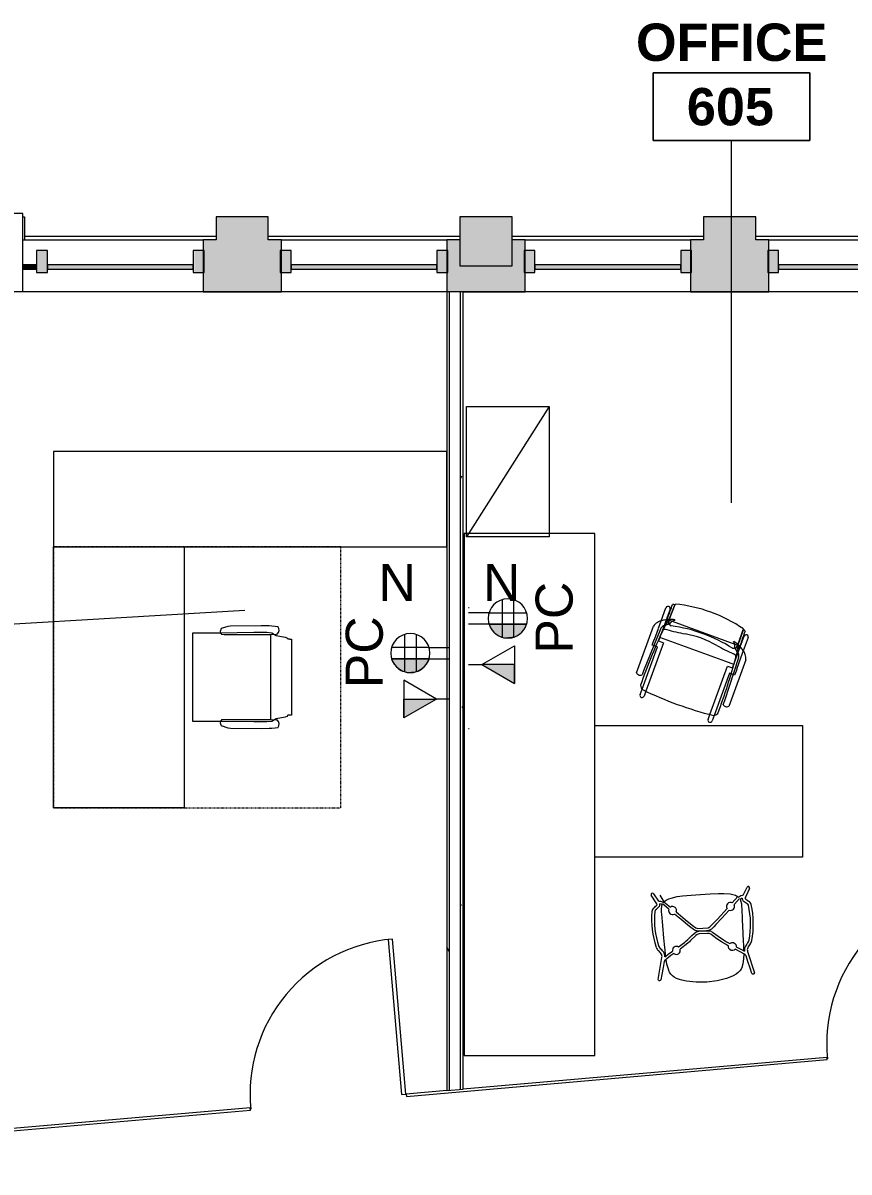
# Model space of a CAD drawing. Header units: inches. Extents: x -1880 to 225, y -1065 to 162.
# Drawn here: x -1641.8 to -1452, y -102.3 to 161.8 of the extents above; entities that cross this region are included whole.
import ezdxf

# ---------------------------------------------------------------- set-up
doc = ezdxf.new("R2010")
doc.units = ezdxf.units.IN
doc.header["$MEASUREMENT"] = 0
doc.linetypes.add('Dash 1_8_', pattern=[0.25, 0.125, -0.125])
for name, color, linetype, lineweight in [('06_555 11th St - background_dwg', 8, 'Continuous', 9), ('A-ANNO-NOTE', 131, 'Continuous', 30), ('A-AREA-IDEN', 2, 'Continuous', 9), ('A-DETL', 90, 'Continuous', 9), ('A-DOOR', 31, 'Continuous', 13), ('A-GLAZ-CURT', 52, 'Continuous', 13), ('A-GLAZ-CWMG', 51, 'Continuous', 13), ('A-WALL', 113, 'Continuous', 13), ('A-WALL-PATT', 111, 'Continuous', 13), ('E-ELEC-FIXT', 91, 'Continuous', 9), ('G-ANNO-TEXT', 231, 'Continuous', 9), ('I-FURN', 30, 'Continuous', 9), ('I-FURN-PNLS', 30, 'Continuous', 9), ('I-WALL', 2, 'Continuous', 13), ('P-SILL', 7, 'Continuous', 9), ('W', 7, 'Continuous', 9)]:
    doc.layers.add(name, color=color, linetype=linetype, lineweight=lineweight)
doc.styles.add('Swis721 Lt BT', font='swissl.ttf', dxfattribs={"height": 8.514638})
doc.styles.add('Swis721 Lt BT_B', font='', dxfattribs={"height": 8.583975})
doc.styles.get('Swis721 Lt BT_B').set_extended_font_data('Swis721 Lt BT', bold=True)
pattern_1 = [(0, (0, 0), (30.72, 7.68), [1.267, -21.773, 1.267, -21.773, -122.88]), (0, (0, 0), (30.72, 7.68), [-46.08, 1.267, -44.813, 1.267, -21.773, -53.76]), (0, (0, 0), (30.72, 7.68), [-115.2, 1.267, -14.093, 1.267, -37.133]), (120, (11.52, 3.84), (-22.011075, 22.7643), [1.267, -21.773, 1.267, -21.773, -122.88]), (120, (11.52, 3.84), (-22.011075, 22.7643), [-46.08, 1.267, -44.813, 1.267, -21.773, -53.76]), (120, (11.52, 3.84), (-22.011075, 22.7643), [-115.2, 1.267, -14.093, 1.267, -37.133]), (240, (15.36, 19.2), (-8.708925, -30.4443), [1.267, -21.773, 1.267, -21.773, -122.88]), (240, (15.36, 19.2), (-8.708925, -30.4443), [-46.08, 1.267, -44.813, 1.267, -21.773, -53.76]), (240, (15.36, 19.2), (-8.708925, -30.4443), [-115.2, 1.267, -14.093, 1.267, -37.133])]

# ---------------------------------------------------------------- blocks, each defined once
blk = doc.blocks.new('System Panel - Glazed-4917522-FIRST FLOOR POWER _ SIGNAL')
at = {"layer": 'A-GLAZ-CURT', "lineweight": 9}
blk.add_hatch(color=7, dxfattribs=at).paths.add_polyline_path([(-1.56, 1.75), (-1.56, 0.75), (1.56, 0.75), (1.56, 1.75)], flags=0)
at = {"layer": 'A-GLAZ-CURT', "color": 8, "lineweight": 20}
for p, q in [((1.56, 1.75), (-1.56, 1.75)), ((-1.56, 1.75), (-1.56, 0.75)), ((-1.56, 0.75), (1.56, 0.75)), ((1.56, 0.75), (1.56, 1.75))]:
    blk.add_line(p, q, dxfattribs=at)
blk = doc.blocks.new('System Panel - Glazed-4907044-FIRST FLOOR POWER _ SIGNAL')
at = {"layer": 'A-GLAZ-CURT', "lineweight": 9}
blk.add_hatch(color=7, dxfattribs=at).paths.add_polyline_path([(-14.66, 1.75), (-16.75, 1.75), (-16.75, 0.75), (16.75, 0.75), (16.75, 1.75), (15.34, 1.75)], flags=0)
at = {"layer": 'A-GLAZ-CURT', "color": 8, "lineweight": 20}
for p, q in [((16.75, 1.75), (-16.75, 1.75)), ((-16.75, 1.75), (-16.75, 0.75)), ((-16.75, 0.75), (16.75, 0.75)), ((16.75, 0.75), (16.75, 1.75))]:
    blk.add_line(p, q, dxfattribs=at)
blk = doc.blocks.new('System Panel - Glazed-4907048-FIRST FLOOR POWER _ SIGNAL')
at = {"layer": 'A-GLAZ-CURT', "lineweight": 9}
blk.add_hatch(color=7, dxfattribs=at).paths.add_polyline_path([(16.75, -1.75), (16.75, -0.75), (-16.75, -0.75), (-16.75, -1.75)], flags=0)
at = {"layer": 'A-GLAZ-CURT', "color": 8, "lineweight": 20}
for p, q in [((16.75, -0.75), (-16.75, -0.75)), ((-16.75, -0.75), (-16.75, -1.75)), ((-16.75, -1.75), (16.75, -1.75)), ((16.75, -1.75), (16.75, -0.75))]:
    blk.add_line(p, q, dxfattribs=at)
blk = doc.blocks.new('System Panel - Glazed-4907055-FIRST FLOOR POWER _ SIGNAL')
at = {"layer": 'A-GLAZ-CURT', "lineweight": 9}
blk.add_hatch(color=7, dxfattribs=at).paths.add_polyline_path([(-16.75, -1.75), (16.75, -1.75), (16.75, -0.75), (-16.75, -0.75)], flags=0)
at = {"layer": 'A-GLAZ-CURT', "color": 8, "lineweight": 20}
for p, q in [((16.75, -0.75), (-16.75, -0.75)), ((-16.75, -0.75), (-16.75, -1.75)), ((-16.75, -1.75), (16.75, -1.75)), ((16.75, -1.75), (16.75, -0.75))]:
    blk.add_line(p, q, dxfattribs=at)
blk = doc.blocks.new('Rectangular Mullion - 2_5_ x 5_ rectangular-4904358-FIRST FLOOR POWER _ SIGNAL')
at = {"layer": 'A-GLAZ-CWMG', "lineweight": 9}
blk.add_hatch(color=7, dxfattribs=at).paths.add_polyline_path([(-1.25, -2.5), (-1.25, 2.5), (1, 2.5), (1, -2.5)], flags=0)
at = {"layer": 'A-GLAZ-CWMG', "color": 8, "lineweight": 20}
for p, q in [((-1.25, 2.5), (1.25, 2.5)), ((-1.25, -2.5), (-1.25, 2.5)), ((1.25, 2.5), (1.25, -2.5)), ((1.25, -2.5), (-1.25, -2.5))]:
    blk.add_line(p, q, dxfattribs=at)
blk = doc.blocks.new('Rectangular Mullion - 2_5_ x 5_ rectangular-4903428-FIRST FLOOR POWER _ SIGNAL')
at = {"layer": 'A-GLAZ-CWMG', "lineweight": 9}
blk.add_hatch(color=7, dxfattribs=at).paths.add_polyline_path([(-1.25, -2.5), (-1.25, 2.5), (1.25, 2.5), (1.25, -2.5)], flags=0)
at = {"layer": 'A-GLAZ-CWMG', "color": 8, "lineweight": 20}
for p, q in [((-1.25, 2.5), (1.25, 2.5)), ((-1.25, -2.5), (-1.25, 2.5)), ((1.25, 2.5), (1.25, -2.5)), ((1.25, -2.5), (-1.25, -2.5))]:
    blk.add_line(p, q, dxfattribs=at)
blk = doc.blocks.new('F-Haworth_Chair_X99-Seminar - X99 Seminar Chair with Glides-5842262-FIRST FLOOR POWER _ SIGNAL')
at = {"layer": 'I-FURN'}
for p, q in [((-8.82, 9.44), (-8.82, 10.78)), ((-7.83, 10.78), (-7.83, 9.57)), ((7.83, 9.57), (7.83, 10.78)), ((8.82, 10.78), (8.82, 9.44)), ((-8.82, -0.89), (-8.82, 9.44)), ((-7.83, 9.57), (-7.83, -2.27)), ((7.83, -2.27), (7.83, 9.57)), ((8.82, 9.44), (8.82, -0.89)), ((-11.32, 5.48), (-11.3, 6.32)), ((-11.32, -5.06), (-11.32, 5.48)), ((-9.92, 6.36), (-9.92, 5.36)), ((-9.92, 5.36), (-9.57, -4.97)), ((9.57, -4.97), (9.92, 5.36)), ((9.92, 5.36), (9.92, 6.36)), ((11.3, 6.32), (11.32, 5.48)), ((11.32, 5.48), (11.32, -5.06)), ((-10.07, -0.89), (-9.71, -0.89)), ((-10.07, -2.27), (-10.07, -0.89)), ((-10.04, -2.27), (-10.07, -2.27)), ((-10.04, -4.99), (-10.04, -2.27)), ((-9.71, -0.89), (-9.2, -0.89)), ((-9.2, -0.89), (-8.82, -0.89)), ((-9.04, -2.27), (-9.04, -3.12)), ((-7.83, -2.27), (-9.04, -2.27)), ((9.04, -2.27), (7.83, -2.27)), ((8.82, -0.89), (9.2, -0.89)), ((9.04, -3.12), (9.04, -2.27)), ((9.2, -0.89), (9.71, -0.89)), ((9.74, -0.89), (10.07, -0.89)), ((10.04, -2.27), (10.04, -4.99)), ((10.07, -2.27), (10.04, -2.27)), ((10.07, -0.89), (10.07, -2.27)), ((-10.04, -6.81), (-10.04, -5)), ((-9.07, -3.12), (-7.13, -3.12)), ((-9.07, -3.2), (-9.07, -3.12)), ((-8.9, -4.8), (-9.07, -3.2)), ((-9.04, -3.12), (-9.04, -3.43)), ((-9.04, -3.43), (-9.04, -3.62)), ((-9.04, -3.62), (-9.04, -5.99)), ((-8.88, -4.99), (-8.89, -4.91)), ((-8.75, -6.22), (-8.88, -4.99)), ((-7.09, -3.12), (9.07, -3.12)), ((8.88, -4.99), (8.75, -6.22)), ((8.89, -4.91), (8.88, -4.99)), ((9.07, -3.2), (8.9, -4.8)), ((9.04, -3.43), (9.04, -3.12)), ((9.04, -3.62), (9.04, -3.43)), ((9.04, -5.99), (9.04, -3.62)), ((9.07, -3.12), (9.07, -3.2)), ((10.04, -5), (10.04, -6.81)), ((-10.04, -10.02), (-10.04, -6.81)), ((-9.13, -5.92), (-8.07, -6.77)), ((-9.04, -5.99), (-9.04, -7.4)), ((-9.04, -7.4), (-9.04, -10.02)), ((-8.68, -6.87), (-8.75, -6.22)), ((-8.62, -7.42), (-8.68, -6.87)), ((-8.6, -7.6), (-8.62, -7.43)), ((-8.61, -6.81), (-8.23, -6.95)), ((-8.49, -7.6), (-8.56, -7.6)), ((-8.42, -7.57), (-8.34, -11.37)), ((-8.34, -11.52), (-8.42, -7.57)), ((-7.65, -7.6), (-8.4, -7.6)), ((-8.07, -6.77), (-7.95, -6.87)), ((7.65, -7.6), (-7.65, -7.6)), ((8.4, -7.6), (7.65, -7.6)), ((7.95, -6.87), (8.07, -6.77)), ((8.07, -6.77), (9.13, -5.92)), ((8.23, -6.95), (8.61, -6.81)), ((8.34, -11.37), (8.42, -7.57)), ((8.42, -7.57), (8.34, -11.52)), ((8.56, -7.6), (8.49, -7.6)), ((8.62, -7.43), (8.6, -7.6)), ((8.64, -7.29), (8.62, -7.42)), ((8.68, -6.91), (8.64, -7.21)), ((8.75, -6.22), (8.68, -6.87)), ((9.04, -7.4), (9.04, -5.99)), ((9.04, -10.02), (9.04, -7.4)), ((10.04, -6.81), (10.04, -10.02)), ((-7.18, -7.99), (-7.21, -8.13)), ((7.21, -8.13), (7.18, -7.99))]:
    blk.add_line(p, q, dxfattribs=at)
for centre, radius, start, end in [((-8.32, 10.78), 0.495, 0, 180), ((8.32, 10.78), 0.495, 0, 180), ((-8.21, 8.28), 1.31, 110.0433, 159.9567), ((144.06, 7.32), 153.52, 179.4749, 184.5213), ((0, -75.01), 84.96, 84.1475, 95.8525), ((8.21, 8.28), 1.31, 20.0433, 69.9567), ((-144.06, 7.32), 153.52, 355.4787, 0.5251), ((-10.58, 5.68), 0.956, 45.8901, 138.1099), ((10.58, 5.68), 0.956, 41.8901, 134.1099), ((-7.87, -3.92), 3.63, 198.1789, 238.0478), ((-8.18, -4.9), 1.39, 182.8013, 227.1078), ((-8.24, -4.59), 0.763, 194.2338, 275.7662), ((8.24, -4.59), 0.763, 264.2338, 345.7662), ((8.18, -4.9), 1.39, 312.8922, 357.1987), ((7.87, -3.92), 3.63, 301.9522, 341.8211), ((-4.71, 1.15), 9.61, 238.0478, 243.9964), ((-5.2, -7.86), 3.74, 170.0936, 184.0143), ((-4.71, 1.15), 9.61, 243.9964, 245.5744), ((-8.28, -7.33), 0.613, 122.5427, 170.0936), ((-4.71, 1.15), 9.61, 245.8154, 246.4906), ((-4.71, 1.15), 9.61, 246.6393, 247.073), ((-7.37, -7.55), 1.05, 95.9554, 181.1786), ((-7.37, -7.55), 1.05, 145.2002, 181.1786), ((-4.71, 1.15), 9.61, 247.2631, 254.9334), ((-11.32, -48.08), 42.84, 79.9767, 85.7699), ((-6.55, -6.76), 1.38, 185.0878, 212.4248), ((-6.55, -6.76), 1.38, 214.0187, 242.9497), ((0, 26.49), 33.83, 257.2285, 282.7715), ((0, 15.97), 22.19, 259.9767, 280.0233), ((11.32, -48.08), 42.84, 94.2301, 100.0233), ((6.55, -6.76), 1.38, 297.0503, 325.9813), ((4.71, 1.15), 9.61, 285.0666, 292.7369), ((7.37, -7.55), 1.05, 358.8214, 84.0446), ((6.55, -6.76), 1.38, 327.5752, 354.9122), ((7.37, -7.55), 1.05, 358.8214, 34.7998), ((4.71, 1.15), 9.61, 292.927, 293.3607), ((4.71, 1.15), 9.61, 293.5094, 296.0036), ((8.28, -7.33), 0.613, 9.9064, 57.4573), ((5.2, -7.86), 3.74, 355.9857, 9.9064), ((4.71, 1.15), 9.61, 296.0036, 301.9522), ((-9.54, -10.02), 0.498, 180, 0), ((-36.06, -10.03), 27.2, 357.4882, 4.0143), ((36.06, -10.03), 27.2, 175.9857, 182.5118), ((9.54, -10.02), 0.498, 180, 0), ((0, 20.73), 33.17, 254.4478, 255.4234), ((0, 20.29), 32.89, 255.304, 284.6925), ((0, 20.73), 33.17, 284.5766, 285.5522)]:
    blk.add_arc(centre, radius, start, end, dxfattribs=at)
blk = doc.blocks.new('HermanMiller_Collection_TroyPlasticChair - No Arms-5842263-FIRST FLOOR POWER _ SIGNAL')
at = {"layer": 'I-FURN'}
for p, q in [((-9.06, 10.76), (-9.04, 10.88)), ((-9.04, 10.64), (-9.06, 10.76)), ((-9.04, 10.88), (-8.97, 10.98)), ((-8.97, 10.53), (-9.04, 10.64)), ((-8.97, 10.98), (-8.87, 11.05)), ((-8.87, 11.05), (-8.75, 11.07)), ((-8.75, 11.07), (-3.73, 9.85)), ((8.86, 10.31), (10.68, 11.32)), ((10.99, 10.77), (9.19, 9.77)), ((-8.88, 10.47), (-8.97, 10.53)), ((-7.64, 10.16), (-8.88, 10.47)), ((-8.1, 7.77), (-7.72, 8.07)), ((-7.72, 8.07), (-7.22, 8.34)), ((-6.06, 9.78), (-7.64, 10.16)), ((-7.22, 8.34), (-7.06, 8.42)), ((-7.06, 8.42), (-6.53, 8.56)), ((-6.53, 8.56), (-5.4, 8.84)), ((-4.73, 9.45), (-6.06, 9.78)), ((-5.4, 8.84), (-4.26, 8.94)), ((-4.5, 9.25), (-4.73, 9.45)), ((-4.26, 8.94), (-4.5, 9.25)), ((-4.11, 8.78), (-4.24, 8.94)), ((-3.46, 7.76), (-4.11, 8.78)), ((-3.65, 9.18), (-3.5, 8.97)), ((-3.5, 8.97), (-2.37, 9)), ((-3.49, 8.97), (-3.11, 8.41)), ((-3.11, 8.41), (-2.49, 7.33)), ((-2.37, 9), (-2.09, 9.01)), ((-2.09, 9.01), (-1.51, 9.02)), ((-1.51, 9.02), (0.61, 9.09)), ((0.61, 9.09), (3.59, 9.16)), ((3.59, 9.16), (6.2, 9.22)), ((6.2, 9.22), (6.64, 9.22)), ((6.64, 9.22), (7.26, 9.2)), ((7.19, 7.54), (8.08, 8.46)), ((7.26, 9.2), (8.05, 9.08)), ((8.99, 8.51), (7.65, 7.13)), ((8.05, 9.08), (8.31, 8.97)), ((8.08, 8.46), (8.5, 8.89)), ((8.85, 8.71), (9.2, 8.2)), ((10.54, 9.36), (8.99, 8.51)), ((9.2, 8.2), (9.33, 8)), ((9.33, 8), (9.57, 7.37)), ((-9.61, 4.58), (-9.3, 5.64)), ((-9.3, 5.64), (-9.11, 6.18)), ((-9.11, 6.18), (-8.79, 6.86)), ((-8.79, 6.86), (-8.46, 7.36)), ((-8.46, 7.36), (-8.1, 7.77)), ((-3.04, 7.05), (-3.46, 7.76)), ((-0.86, 3.72), (-2.16, 5.59)), ((-1.62, 5.89), (-0.67, 4.48)), ((6.09, 5.47), (4.61, 3.91)), ((4.65, 4.86), (6, 6.32)), ((6.45, 5.85), (6.09, 5.47)), ((9.57, 7.37), (9.72, 6.82)), ((9.72, 6.82), (9.95, 5.38)), ((9.95, 5.38), (10.01, 4.14)), ((-9.98, 2.44), (-9.61, 4.58)), ((-0.59, 3.33), (-0.86, 3.72)), ((-0.67, 4.48), (-0.46, 4.17)), ((-0.33, 3.02), (-0.59, 3.33)), ((-0.46, 4.17), (-0.04, 3.66)), ((0.77, 1.74), (-0.33, 3.02)), ((-0.04, 3.66), (0.8, 2.64)), ((0.8, 2.64), (1.24, 2.11)), ((1.95, 1.97), (2.93, 3.06)), ((2.93, 3.06), (4.65, 4.86)), ((4.61, 3.91), (3.18, 2.4)), ((10.01, 4.14), (10.09, 2.14)), ((-10.11, 0), (-9.98, 2.44)), ((-9.98, -2.44), (-10.11, 0)), ((0.95, 1.39), (0.77, 1.74)), ((1.03, 0.99), (0.95, 1.39)), ((1.03, -0.99), (1.03, 0.99)), ((1.24, 2.11), (1.55, 1.61)), ((1.55, 1.61), (1.65, 1.02)), ((1.65, 0), (1.69, 1.28)), ((1.65, 1.02), (1.65, -1.02)), ((1.69, 1.28), (1.95, 1.97)), ((2.3, 1.17), (2.29, 0)), ((2.29, 0), (2.3, -1.17)), ((2.47, 1.62), (2.3, 1.17)), ((3.18, 2.4), (2.47, 1.62)), ((10.09, 2.14), (10.1, -1.09)), ((-9.61, -4.58), (-9.98, -2.44)), ((-0.33, -3.01), (0.45, -2.11)), ((1.26, -2.11), (0.21, -3.35)), ((0.45, -2.11), (0.77, -1.74)), ((0.77, -1.74), (0.95, -1.38)), ((0.95, -1.38), (1.03, -0.99)), ((1.54, -1.61), (1.26, -2.11)), ((1.65, -1.02), (1.54, -1.61)), ((1.67, -0.79), (1.65, 0)), ((1.68, -1.28), (1.67, -0.79)), ((1.95, -1.97), (1.68, -1.28)), ((2.41, -2.51), (1.95, -1.97)), ((2.3, -1.17), (2.47, -1.62)), ((2.9, -3.03), (2.41, -2.51)), ((2.47, -1.62), (4.17, -3.46)), ((10.09, -2.25), (10.01, -4.14)), ((10.1, -1.09), (10.09, -2.25)), ((-9.3, -5.64), (-9.61, -4.58)), ((-2.03, -5.35), (-1.89, -5.13)), ((-1.89, -5.13), (-1.76, -4.94)), ((-1.76, -4.94), (-1.29, -4.28)), ((-1.18, -5.22), (-1.64, -5.94)), ((-1.29, -4.28), (-1.09, -4.01)), ((-0.69, -4.54), (-1.18, -5.22)), ((-1.09, -4.01), (-0.33, -3.01)), ((0.21, -3.35), (-0.69, -4.54)), ((4.28, -4.48), (2.9, -3.03)), ((4.17, -3.46), (6.44, -5.86)), ((6, -6.32), (4.28, -4.48)), ((10.01, -4.14), (9.95, -5.38)), ((-9.11, -6.18), (-9.3, -5.64)), ((-8.79, -6.86), (-9.11, -6.18)), ((-8.46, -7.36), (-8.79, -6.86)), ((-8.1, -7.77), (-8.46, -7.36)), ((-7.72, -8.07), (-8.1, -7.77)), ((-3.79, -8.27), (-3.05, -7.03)), ((-3.3, -6.46), (-3.24, -6.12)), ((-3.22, -6.81), (-3.3, -6.46)), ((-3.24, -6.12), (-3.05, -5.82)), ((-3.05, -7.03), (-3.22, -6.81)), ((-2.51, -7.32), (-3.1, -8.35)), ((-3.05, -5.82), (-2.75, -5.62)), ((-2.75, -5.62), (-2.4, -5.55)), ((-2.35, -7.35), (-2.51, -7.32)), ((-2.4, -5.55), (-2.17, -5.59)), ((-2, -7.29), (-2.35, -7.35)), ((-2.17, -5.59), (-2.03, -5.35)), ((-1.69, -7.06), (-2, -7.29)), ((-1.5, -6.76), (-1.69, -7.06)), ((-1.64, -5.94), (-1.54, -6.07)), ((-1.54, -6.07), (-1.45, -6.41)), ((-1.45, -6.41), (-1.5, -6.76)), ((7.29, -7.66), (7.17, -7.54)), ((8.48, -8.89), (7.29, -7.66)), ((7.64, -7.14), (8.98, -8.53)), ((9.57, -7.37), (9.33, -8)), ((9.72, -6.82), (9.57, -7.37)), ((9.95, -5.38), (9.72, -6.82)), ((-9.04, -10.64), (-8.97, -10.53)), ((-8.97, -10.53), (-8.88, -10.47)), ((-8.88, -10.47), (-7.64, -10.16)), ((-3.73, -9.85), (-8.75, -11.07)), ((-7.22, -8.34), (-7.72, -8.07)), ((-7.64, -10.16), (-6.06, -9.78)), ((-7.06, -8.42), (-7.22, -8.34)), ((-6.53, -8.56), (-7.06, -8.42)), ((-5.4, -8.84), (-6.53, -8.56)), ((-6.06, -9.78), (-4.73, -9.45)), ((-4.26, -8.94), (-5.4, -8.84)), ((-4.73, -9.45), (-4.5, -9.25)), ((-4.5, -9.25), (-4.26, -8.94)), ((-4.26, -8.94), (-3.79, -8.27)), ((-3.5, -8.97), (-3.65, -9.18)), ((-3.32, -8.68), (-3.5, -8.97)), ((-2.37, -9), (-3.5, -8.97)), ((-3.1, -8.35), (-3.32, -8.68)), ((-2.09, -9.01), (-2.37, -9)), ((-1.51, -9.02), (-2.09, -9.01)), ((0.61, -9.09), (-1.51, -9.02)), ((3.59, -9.16), (0.61, -9.09)), ((6.2, -9.22), (3.59, -9.16)), ((6.64, -9.22), (6.2, -9.22)), ((7.26, -9.2), (6.64, -9.22)), ((8.05, -9.08), (7.26, -9.2)), ((8.31, -8.97), (8.05, -9.08)), ((9.2, -8.2), (8.85, -8.71)), ((10.68, -11.32), (8.86, -10.31)), ((9.19, -9.77), (10.99, -10.77)), ((9.33, -8), (9.2, -8.2)), ((-9.06, -10.76), (-9.04, -10.64)), ((-9.04, -10.88), (-9.06, -10.76)), ((-8.97, -10.98), (-9.04, -10.88)), ((-8.87, -11.05), (-8.97, -10.98)), ((-8.75, -11.07), (-8.87, -11.05))]:
    blk.add_line(p, q, dxfattribs=at)
for centre, radius, start, end in [((-4.63, 13.16), 3.63, 297.8999, 314.6405), ((-0.92, 9.4), 1.66, 104.8165, 134.6405), ((3.83, -8.55), 20.22, 81.1429, 104.8165), ((3.79, -7.92), 18.96, 80.6041, 105.2242), ((6.79, 10.23), 0.558, 34.0551, 80.6041), ((6.75, 10.18), 1.26, 34.6745, 81.1429), ((13.06, 14.55), 6.42, 214.6745, 223.6185), ((10.83, 11.04), 0.317, 299.1025, 118.9821), ((-3.46, 10.94), 1.12, 256.3431, 297.8999), ((-3.47, 10.95), 1.78, 264.1109, 302.6131), ((-6.24, 15.3), 6.94, 302.6131, 312.0729), ((-0.93, 9.41), 1, 105.2242, 132.0729), ((12.57, 14.13), 6.41, 214.0551, 223.77), ((8.53, 10.26), 0.815, 223.77, 245.3996), ((8.4, 9.98), 0.502, 245.3996, 285.9426), ((6.5, 10.04), 2.11, 329.3692, 344.9846), ((7.72, 12.36), 2.34, 287.1892, 298.9821), ((6.58, 10.02), 2.62, 330.0569, 354.4818), ((-2.42, 6.43), 0.877, 135.4734, 286.899), ((-2.33, 6.45), 0.896, 322.0206, 100.3287), ((6.85, 6.68), 0.922, 68.3374, 202.611), ((6.85, 6.68), 0.915, 244.2779, 29.2972), ((6.85, -6.68), 0.919, 157.2785, 290.8206), ((6.86, -6.66), 0.91, 328.5681, 117.6481), ((-3.46, -10.94), 1.12, 62.1001, 103.6569), ((-3.47, -10.95), 1.78, 57.3869, 95.8891), ((-4.63, -13.16), 3.63, 45.3595, 62.1001), ((-6.24, -15.3), 6.94, 47.9271, 57.3869), ((-0.93, -9.41), 1, 227.9271, 254.7758), ((3.79, 7.92), 18.96, 254.7758, 279.3959), ((6.79, -10.23), 0.558, 279.3959, 325.9449), ((12.57, -14.13), 6.41, 136.23, 145.9449), ((13.06, -14.55), 6.42, 136.3815, 145.3255), ((8.53, -10.26), 0.815, 114.6004, 136.23), ((8.4, -9.98), 0.502, 74.0574, 114.6004), ((6.5, -10.04), 2.11, 15.0154, 30.6308), ((7.72, -12.36), 2.34, 61.0179, 72.8108), ((6.58, -10.02), 2.62, 5.5182, 29.9431), ((-0.92, -9.4), 1.66, 225.3595, 255.1835), ((3.83, 8.55), 20.22, 255.1835, 278.8571), ((6.75, -10.18), 1.26, 278.8571, 325.3255), ((10.83, -11.04), 0.317, 241.0179, 60.8975)]:
    blk.add_arc(centre, radius, start, end, dxfattribs=at)
blk = doc.blocks.new('Single Glass Door - 36_ x 96_-5672664-FIRST FLOOR POWER _ SIGNAL')
at = {"layer": 'A-DOOR', "lineweight": 20}
for p, q in [((16.90625, 36.0625), (16.90625, 0.25)), ((17.90625, 36.0625), (16.90625, 36.0625)), ((17.90625, 0.25), (17.90625, 36.0625)), ((16.90625, 0.25), (17.90625, 0.25))]:
    blk.add_line(p, q, dxfattribs=at)
at = {"layer": 'A-DOOR', "lineweight": 9}
blk.add_arc((17.90625, 0.25), 35.8125, 90, 180.5, dxfattribs=at)
blk = doc.blocks.new('PS- Quad-Tele Data Combo - Tel-Data-6088233-FIRST FLOOR POWER _ SIGNAL')
at = {"layer": 'E-ELEC-FIXT'}
for p, q in [((-19.55, -0.13), (-19.55, 0)), ((8.38, 0), (8.38, -0.13))]:
    blk.add_line(p, q, dxfattribs=at)
blk = doc.blocks.new('F - BENCHING _RECTANGULAR-1 CHAIRS_ - F - BENCHING _RECTANGULAR-1 CHAIRS_ 48-5971161-FIRST FLOOR POWER _ SIGNAL')
at = {"layer": 'I-FURN', "linetype": 'Dash 1_8_'}
for p, q in [((30, 15), (-30, 15)), ((-30, 15), (-30, -15)), ((30, -15), (30, 15)), ((-30, -15), (-30, -51)), ((30, -51), (30, -15)), ((-30, -51), (30, -51))]:
    blk.add_line(p, q, dxfattribs=at)
at = {"layer": 'I-FURN'}
for p, q in [((-10.14, -17.03), (10.2, -17.03)), ((-11.69, -25.08), (-11.2, -23.58)), ((-10.28, -31.02), (-10.17, -23.35)), ((-9.74, -23.68), (-9.68, -24.18)), ((9.75, -24.18), (9.81, -23.68)), ((10.24, -23.35), (10.35, -31.02)), ((11.27, -23.58), (11.76, -25.08)), ((-11.85, -32.67), (-11.75, -25.67)), ((-11.75, -25.67), (-11.69, -25.08)), ((-9.68, -24.18), (-9.68, -32.27)), ((9.75, -32.27), (9.75, -24.18)), ((11.76, -25.08), (11.82, -25.67)), ((11.82, -25.67), (11.92, -32.67)), ((-10.28, -34.02), (-10.28, -31.02)), ((10.35, -31.02), (10.35, -34.02)), ((-11.8, -34.53), (-11.85, -32.67)), ((-10.18, -35.18), (-10.28, -34.02)), ((-9.68, -32.27), (-9.73, -34.95)), ((9.79, -34.95), (9.75, -32.27)), ((10.35, -34.02), (10.24, -35.18)), ((11.92, -32.67), (11.87, -34.53)), ((-11.77, -35.18), (-11.8, -34.53)), ((-11.7, -35.95), (-11.77, -35.18)), ((-11.59, -36.56), (-11.7, -35.95)), ((-9.77, -35.78), (-10.18, -35.18)), ((-9.79, -36.11), (-9.81, -36.34)), ((-9.73, -34.95), (-9.79, -36.11)), ((-9.54, -36.11), (-9.77, -35.78)), ((-9.73, -34.95), (9.79, -34.95)), ((-9.14, -38.18), (-9.54, -36.11)), ((9.61, -36.11), (9.21, -38.18)), ((9.84, -35.78), (9.61, -36.11)), ((9.86, -36.11), (9.79, -34.95)), ((10.24, -35.18), (9.84, -35.78)), ((9.88, -36.34), (9.86, -36.11)), ((11.77, -35.95), (11.66, -36.56)), ((11.84, -35.18), (11.77, -35.95)), ((11.87, -34.53), (11.84, -35.18)), ((-8.99, -38.56), (-9.14, -38.18)), ((-8.74, -38.82), (-8.99, -38.56)), ((9.06, -38.56), (8.8, -38.82)), ((9.13, -38.42), (9.06, -38.56)), ((9.21, -38.18), (9.13, -38.42)), ((8.75, -39.66), (-8.68, -39.66))]:
    blk.add_line(p, q, dxfattribs=at)
for centre, radius, start, end in [((-10.48, -24.43), 1.12, 73.9109, 130.257), ((-10.4, -24.1), 0.781, 32.3218, 73.1534), ((10.47, -24.1), 0.781, 106.8466, 147.6782), ((10.55, -24.43), 1.12, 49.743, 106.0891), ((-10.82, -35.49), 1.32, 234.065, 319.935), ((10.89, -35.49), 1.32, 220.065, 305.935)]:
    blk.add_arc(centre, radius, start, end, dxfattribs=at)
for points, knots in [([(-10.18, -17.97), (-10.18, -17.85), (-10.18, -17.64), (-10.18, -17.41), (-10.17, -17.27), (-10.17, -17.19), (-10.16, -17.12), (-10.15, -17.06), (-10.14, -17.03), (-10.14, -17.03), (-10.14, -17.03)], [-1, -1, -1, -1, -0.727273, -0.545455, -0.454545, -0.363636, -0.272727, -0.181818, -0.090909, 0, 0, 0, 0]), ([(10.2, -17.03), (10.21, -17.03), (10.23, -17.1), (10.25, -17.4), (10.25, -17.73), (10.25, -17.89), (10.25, -17.97)], [-1, -1, -1, -1, -0.727273, -0.363636, -0.181818, 0, 0, 0, 0]), ([(-8.68, -39.66), (-8.68, -39.66), (-8.69, -39.64), (-8.7, -39.59), (-8.71, -39.5), (-8.73, -39.28), (-8.73, -39.01), (-8.74, -38.82)], [-1, -1, -1, -1, -0.888889, -0.777778, -0.666667, -0.444444, 0, 0, 0, 0]), ([(8.8, -38.82), (8.8, -38.87), (8.8, -39.01), (8.8, -39.19), (8.79, -39.34), (8.78, -39.44), (8.78, -39.53), (8.77, -39.59), (8.76, -39.64), (8.75, -39.66), (8.75, -39.66)], [-1, -1, -1, -1, -0.888889, -0.666667, -0.555556, -0.444444, -0.333333, -0.222222, -0.111111, 0, 0, 0, 0])]:
    blk.add_open_spline(points, degree=3, knots=knots, dxfattribs=at)
for points in [[(-10.13, -18.94), (-10.14, -18.78), (-10.16, -18.46), (-10.17, -18.13), (-10.18, -17.97)], [(10.25, -17.97), (10.24, -18.13), (10.23, -18.46), (10.21, -18.78), (10.2, -18.94)], [(-10.17, -23.35), (-10.16, -22.62), (-10.15, -21.16), (-10.14, -19.68), (-10.13, -18.94)], [(10.2, -18.94), (10.2, -19.68), (10.21, -21.16), (10.23, -22.62), (10.24, -23.35)]]:
    blk.add_open_spline(points, degree=3, dxfattribs=at)
at = {"layer": 'I-FURN-PNLS'}
for p, q in [((-30, 15), (30, 15)), ((-30, -15), (-30, 15)), ((30, 15), (30, -15)), ((30, -15), (-30, -15))]:
    blk.add_line(p, q, dxfattribs=at)
blk = doc.blocks.new('06_555 11th St - background_dwg-4793957-FIRST FLOOR POWER _ SIGNAL')
at = {"layer": 'P-SILL'}
for p, q in [((1780.68, 3075.22), (1736.68, 3075.22)), ((1836.68, 3075.22), (1792.68, 3075.22)), ((1892.68, 3075.22), (1848.68, 3075.22)), ((1948.68, 3075.23), (1904.68, 3075.23)), ((1777.68, 3062.47), (1739.68, 3062.47)), ((1833.68, 3062.47), (1795.68, 3062.47)), ((1889.68, 3062.47), (1851.68, 3062.47))]:
    blk.add_line(p, q, dxfattribs=at)
at = {"layer": 'W'}
for p, q in [((1795.68, 3062.47), (1777.68, 3062.47)), ((1851.68, 3062.47), (1837.43, 3062.47)), ((1907.68, 3062.47), (1889.68, 3062.47))]:
    blk.add_line(p, q, dxfattribs=at)
at = {"layer": 'W', "flags": 128}
blk.add_lwpolyline([(1736.31, 3079.73), (1736.68, 3079.73), (1736.68, 3074.48)], dxfattribs=at)
blk = doc.blocks.new('Room Tag - Room Name and Number-3379422-FIRST FLOOR POWER _ SIGNAL')
at = {"layer": 'A-AREA-IDEN'}
for p, q in [((-0.1881, -0.1636), (-0.1881, -0.0018)), ((-0.1881, -0.0018), (0.1869, -0.0018)), ((0.1869, -0.0018), (-0.1881, -0.0018)), ((-0.1881, -0.0018), (-0.1881, -0.1636)), ((0.1869, -0.0018), (0.1869, -0.1636)), ((0.1869, -0.1636), (0.1869, -0.0018)), ((0.1869, -0.1636), (-0.1881, -0.1636)), ((-0.1881, -0.1636), (0.1869, -0.1636))]:
    blk.add_line(p, q, dxfattribs=at)

msp = doc.modelspace()

# ---------------------------------------------------------------- hatches: boundary and pattern name
at = {"layer": 'A-ANNO-NOTE', "lineweight": 9}
for points in [[(-1533.85, 22.06), (-1534.67, 23.6), (-1534.25, 22.64)], [(-1533.85, 22.06), (-1526.54, 22.54), (-1534.67, 23.6)], [(-1526.54, 22.54), (-1526.09, 23.49), (-1534.67, 23.6)], [(-1526.09, 23.49), (-1526.06, 23.6), (-1534.67, 23.6)], [(-1527.64, 21.33), (-1526.54, 22.54), (-1533.85, 22.06)], [(-1527.64, 21.33), (-1533.85, 22.06), (-1533.18, 21.4)], [(-1532.19, 20.79), (-1527.64, 21.33), (-1533.18, 21.4)], [(-1528.54, 20.79), (-1527.64, 21.33), (-1532.19, 20.79)], [(-1528.54, 20.79), (-1528.13, 21.01), (-1527.64, 21.33)], [(-1527.64, 21.33), (-1526.88, 22.06), (-1526.54, 22.54)], [(-1527.64, 21.33), (-1527.54, 21.4), (-1526.88, 22.06)], [(-1527.54, 21.4), (-1527.37, 21.55), (-1526.88, 22.06)], [(-1526.54, 22.54), (-1526.26, 23.05), (-1526.09, 23.49)], [(-1531.3, 20.51), (-1528.54, 20.79), (-1532.19, 20.79)], [(-1529.43, 20.51), (-1528.54, 20.79), (-1531.3, 20.51)], [(-1531.07, 20.46), (-1529.43, 20.51), (-1531.3, 20.51)], [(-1530.01, 20.42), (-1529.43, 20.51), (-1531.07, 20.46)], [(-1530.48, 20.41), (-1530.01, 20.42), (-1531.07, 20.46)], [(-1548.49, 15.54), (-1548.45, 15.65), (-1557.07, 15.65)], [(-1557.03, 15.54), (-1548.49, 15.54), (-1557.07, 15.65)], [(-1556.86, 15.1), (-1548.49, 15.54), (-1557.03, 15.54)], [(-1556.86, 15.1), (-1548.61, 15.21), (-1548.49, 15.54)], [(-1556.65, 14.69), (-1548.61, 15.21), (-1556.86, 15.1)], [(-1549.94, 13.45), (-1548.61, 15.21), (-1556.65, 14.69)], [(-1555.39, 13.31), (-1556.65, 14.69), (-1556.01, 13.85)], [(-1555.39, 13.31), (-1549.94, 13.45), (-1556.65, 14.69)], [(-1550.52, 13.05), (-1549.94, 13.45), (-1555.39, 13.31)], [(-1551.16, 12.75), (-1550.52, 13.05), (-1555.39, 13.31)], [(-1551.16, 12.75), (-1555.39, 13.31), (-1555.3, 13.24)], [(-1553.69, 12.56), (-1555.3, 13.24), (-1554.58, 12.84)], [(-1553.69, 12.56), (-1551.16, 12.75), (-1555.3, 13.24)], [(-1549.94, 13.45), (-1549.28, 14.11), (-1548.61, 15.21)], [(-1549.94, 13.45), (-1549.76, 13.6), (-1549.28, 14.11)], [(-1549.28, 14.11), (-1549.06, 14.39), (-1548.61, 15.21)], [(-1549.06, 14.39), (-1548.82, 14.79), (-1548.61, 15.21)], [(-1528.86, 10), (-1528.86, 14.33), (-1536.36, 14.33)], [(-1552.29, 12.48), (-1551.16, 12.75), (-1553.69, 12.56)], [(-1553, 12.46), (-1552.29, 12.48), (-1553.69, 12.56)], [(-1552.29, 12.48), (-1551.6, 12.61), (-1551.16, 12.75)], [(-1554.26, 2.05), (-1546.76, 6.38), (-1554.26, 6.38)]]:
    msp.add_hatch(color=256, dxfattribs=at).paths.add_polyline_path(points, flags=0)
at = {"layer": 'A-WALL-PATT', "lineweight": 9}
for points in [[(-1597.39, 111.97), (-1585.39, 111.97), (-1585.39, 117.22), (-1597.39, 117.22), (-1597.39, 114.08)], [(-1485.39, 111.97), (-1473.39, 111.97), (-1473.39, 117.22), (-1485.39, 117.22), (-1485.39, 114.08)]]:
    msp.add_hatch(color=7, dxfattribs=at).paths.add_polyline_path(points, flags=0)
h = msp.add_hatch(color=7, dxfattribs=at)
h.paths.add_polyline_path([(-1541.39, 105.97), (-1541.01, 105.97), (-1541.39, 111.97)], flags=0)
h.paths.add_polyline_path([(-1540.64, 111.97), (-1529.39, 111.97), (-1529.39, 117.22), (-1541.39, 117.22), (-1541.39, 111.97), (-1541.26, 111.97)], flags=0)
h = msp.add_hatch(color=7, dxfattribs=at)
h.paths.add_polyline_path([(201.61, 99.97), (201.61, 111.97), (183.61, 111.97), (183.61, 99.97)], flags=0)
h.paths.add_polyline_path([(123.61, 99.97), (141.61, 99.97), (141.61, 111.97), (123.61, 111.97)], flags=0)
h.paths.add_polyline_path([(57.23, 99.97), (81.61, 99.97), (81.61, 111.97), (3.61, 111.97), (3.61, 99.97), (27.23, 99.97), (27.23, 103.59), (57.23, 103.59)], flags=0)
h.paths.add_polyline_path([(-38.39, 99.97), (-38.39, 111.97), (-56.39, 111.97), (-56.39, 99.97), (-41.39, 99.97)], flags=0)
h.paths.add_polyline_path([(-109.05, 99.97), (-98.39, 99.97), (-98.39, 111.97), (-116.39, 111.97), (-116.39, 99.97)], flags=0)
h.paths.add_polyline_path([(-158.39, 99.97), (-158.39, 111.97), (-176.39, 111.97), (-176.39, 99.97), (-175.94, 99.97)], flags=0)
h.paths.add_polyline_path([(-296.39, 99.97), (-272.39, 99.97), (-272.39, 103.59), (-242.39, 103.59), (-242.39, 99.97), (-218.39, 99.97), (-218.39, 111.97), (-296.39, 111.97), (-296.39, 102.86)], flags=0)
h.paths.add_polyline_path([(-338.39, 99.97), (-338.39, 111.97), (-356.39, 111.97), (-356.39, 99.97), (-343.16, 99.97)], flags=0)
h.paths.add_polyline_path([(-398.39, 99.97), (-398.39, 111.97), (-416.39, 111.97), (-416.39, 99.97), (-410.04, 99.97)], flags=0)
h.paths.add_polyline_path([(-476.39, 99.97), (-458.39, 99.97), (-458.39, 111.97), (-476.39, 111.97)], flags=0)
h.paths.add_polyline_path([(-518.39, 99.97), (-518.39, 111.97), (-592.39, 111.97), (-592.39, 99.97), (-543.82, 99.97)], flags=0)
h.paths.add_polyline_path([(-644.15, 99.97), (-630.39, 99.97), (-630.39, 111.97), (-648.39, 111.97), (-648.39, 99.97), (-644.64, 99.97)], flags=0)
h.paths.add_polyline_path([(-704.39, 99.97), (-686.39, 99.97), (-686.39, 111.97), (-704.39, 111.97)], flags=0)
h.paths.add_polyline_path([(-798.39, 99.97), (-798.39, 111.97), (-872.39, 111.97), (-872.39, 99.97), (-844.81, 99.97)], flags=0)
h.paths.add_polyline_path([(-760.39, 99.97), (-742.39, 99.97), (-742.39, 111.97), (-760.39, 111.97)], flags=0)
h.paths.add_polyline_path([(-911.7, 99.97), (-910.39, 99.97), (-910.39, 111.97), (-928.39, 111.97), (-928.39, 99.97), (-913.39, 99.97)], flags=0)
h.paths.add_polyline_path([(-966.39, 99.97), (-966.39, 111.97), (-984.39, 111.97), (-984.39, 99.97), (-978.55, 99.97)], flags=0)
h.paths.add_polyline_path([(-1040.39, 99.97), (-1022.39, 99.97), (-1022.39, 111.97), (-1040.39, 111.97)], flags=0)
h.paths.add_polyline_path([(-1152.39, 99.97), (-1078.39, 99.97), (-1078.39, 111.97), (-1152.39, 111.97)], flags=0)
h.paths.add_polyline_path([(-1190.39, 99.97), (-1190.39, 111.97), (-1208.39, 111.97), (-1208.39, 99.97)], flags=0)
h.paths.add_polyline_path([(-1264.39, 99.97), (-1246.39, 99.97), (-1246.39, 111.97), (-1264.39, 111.97)], flags=0)
h.paths.add_polyline_path([(-1302.39, 99.97), (-1302.39, 111.97), (-1320.64, 111.97), (-1320.64, 99.97), (-1313.02, 99.97)], flags=0)
h.paths.add_polyline_path([(-1416.76, 99.97), (-1358.39, 99.97), (-1358.39, 111.97), (-1432.39, 111.97), (-1432.39, 99.97), (-1417.39, 99.97)], flags=0)
h.paths.add_polyline_path([(-1470.39, 99.97), (-1470.39, 111.97), (-1488.39, 111.97), (-1488.39, 99.97)], flags=0)
h.paths.add_polyline_path([(-1541.39, 111.97), (-1541.01, 105.97), (-1541.39, 105.97)], flags=0)
h.paths.add_polyline_path([(-1526.39, 99.97), (-1526.39, 111.97), (-1544.39, 111.97), (-1544.39, 109.46), (-1544.26, 109.46), (-1544.14, 107.17), (-1544.14, 104.46), (-1544.39, 104.46), (-1544.39, 99.97), (-1540.64, 99.97)], flags=0)
h.paths.add_polyline_path([(-1582.39, 99.97), (-1582.39, 111.97), (-1600.39, 111.97), (-1600.39, 99.97)], flags=0)
h = msp.add_hatch(dxfattribs=at)
h.set_pattern_fill('FP1_1', color=256, style=0, pattern_type=2)
h.set_pattern_definition(pattern_1)
h.paths.add_polyline_path([(-1544.39, -83.62), (-1543.76, -83.55), (-1543.76, 99.97), (-1544.39, 99.97), (-1544.39, -83.6)], flags=0)
h = msp.add_hatch(dxfattribs=at)
h.set_pattern_fill('FP1_1', color=256, style=0, pattern_type=2)
h.set_pattern_definition(pattern_1)
h.paths.add_polyline_path([(-1541.26, -83.35), (-1540.64, -83.3), (-1540.64, 99.97), (-1541.26, 99.97), (-1541.26, -83.35)], flags=0)

# ---------------------------------------------------------------- linework, layer by layer
at = {"layer": 'A-ANNO-NOTE', "lineweight": 9}
for p, q in [((-1531.67, 29.21), (-1531.67, 20.6)), ((-1531.67, 29.21), (-1531.67, 20.6)), ((-1529.06, 29.21), (-1529.06, 20.6)), ((-1529.06, 29.21), (-1529.06, 20.6)), ((-1534.67, 26.21), (-1539.36, 26.21)), ((-1534.67, 26.21), (-1526.06, 26.21)), ((-1554.07, 21.26), (-1554.07, 12.65)), ((-1554.07, 21.26), (-1554.07, 12.65)), ((-1551.45, 21.26), (-1551.45, 12.65)), ((-1551.45, 21.26), (-1551.45, 12.65)), ((-1534.67, 23.6), (-1539.36, 23.6)), ((-1526.06, 23.6), (-1534.67, 23.6)), ((-1534.67, 23.6), (-1526.06, 23.6)), ((-1536.36, 14.33), (-1528.86, 18.66)), ((-1528.86, 18.66), (-1528.86, 10)), ((-1548.45, 18.26), (-1557.07, 18.26)), ((-1548.45, 18.26), (-1543.76, 18.26)), ((-1557.07, 15.65), (-1548.45, 15.65)), ((-1548.45, 15.65), (-1557.07, 15.65)), ((-1548.45, 15.65), (-1543.76, 15.65)), ((-1539.36, 14.33), (-1536.36, 14.33)), ((-1528.86, 14.33), (-1536.36, 14.33)), ((-1536.36, 14.33), (-1528.86, 10)), ((-1536.36, 14.33), (-1528.86, 10)), ((-1528.86, 10), (-1528.86, 14.33)), ((-1546.76, 6.38), (-1554.26, 10.71)), ((-1554.26, 10.71), (-1554.26, 2.05)), ((-1546.76, 6.38), (-1554.26, 2.05)), ((-1554.26, 6.38), (-1546.76, 6.38)), ((-1554.26, 2.05), (-1554.26, 6.38)), ((-1546.76, 6.38), (-1554.26, 2.05)), ((-1543.76, 6.38), (-1546.76, 6.38))]:
    msp.add_line(p, q, dxfattribs=at)
for centre, start, end in [((-1530.36, 24.91), 90, 270), ((-1530.36, 24.91), 270, 90), ((-1552.76, 16.96), 90, 270), ((-1552.76, 16.96), 270, 90), ((-1530.36, 24.91), 196.8745, 343.1255), ((-1552.76, 16.96), 196.8745, 343.1255)]:
    msp.add_arc(centre, 4.5, start, end, dxfattribs=at)
at = {"layer": 'A-AREA-IDEN'}
for p, q in [((-1478.93, 51.51), (-1478.93, 134.82)), ((-1590.76, 26.71), (-1800.49, 14.3))]:
    msp.add_line(p, q, dxfattribs=at)
at = {"layer": 'A-DETL', "lineweight": 13}
for p, q in [((-1539.87, 43.66), (-1539.87, 73.66)), ((-1539.87, 73.66), (-1520.87, 73.66)), ((-1520.87, 73.66), (-1539.87, 43.66)), ((-1520.87, 73.66), (-1520.87, 43.66)), ((-1634.73, 63.29), (-1634.73, 41.4)), ((-1544.39, 63.29), (-1634.73, 63.29)), ((-1544.39, 41.4), (-1544.39, 63.29)), ((-1510.37, 44.46), (-1540.37, 44.46)), ((-1540.37, 44.46), (-1540.37, -75.54)), ((-1520.87, 43.66), (-1539.87, 43.66)), ((-1510.37, -75.54), (-1510.37, 44.46)), ((-1634.73, 41.4), (-1544.39, 41.4)), ((-1510.37, 0.29), (-1462.62, 0.29)), ((-1510.37, -29.96), (-1510.37, 0.29)), ((-1462.62, 0.29), (-1462.62, -29.96)), ((-1462.62, -29.96), (-1510.37, -29.96)), ((-1540.37, -75.54), (-1510.37, -75.54))]:
    msp.add_line(p, q, dxfattribs=at)
at = {"layer": 'A-WALL', "lineweight": 9}
for p, q in [((-1641.76, 117.97), (-1665.01, 117.97)), ((-1641.76, 111.97), (-1600.39, 111.97)), ((-1582.39, 111.97), (-1544.39, 111.97)), ((-1526.39, 111.97), (-1488.39, 111.97)), ((-1470.39, 111.97), (-1432.39, 111.97)), ((-1600.39, 99.97), (-1665.01, 99.97)), ((-1544.39, 99.97), (-1582.39, 99.97)), ((-1488.39, 99.97), (-1526.39, 99.97)), ((-1432.39, 99.97), (-1470.39, 99.97))]:
    msp.add_line(p, q, dxfattribs=at)
at = {"layer": 'A-WALL', "color": 55}
msp.add_line((-1641.76, 99.97), (-1641.76, 117.97), dxfattribs=at)
at = {"layer": 'A-WALL', "color": 8, "lineweight": 20}
for p, q in [((-1585.39, 117.22), (-1597.39, 117.22)), ((-1597.39, 117.22), (-1597.39, 111.97)), ((-1585.39, 111.97), (-1585.39, 117.22)), ((-1529.39, 117.22), (-1541.39, 117.22)), ((-1541.39, 117.22), (-1541.39, 105.97)), ((-1529.39, 105.97), (-1529.39, 117.22)), ((-1473.39, 117.22), (-1485.39, 117.22)), ((-1485.39, 117.22), (-1485.39, 111.97)), ((-1473.39, 111.97), (-1473.39, 117.22)), ((-1597.39, 111.97), (-1600.39, 111.97)), ((-1600.39, 111.97), (-1600.39, 99.97)), ((-1582.39, 111.97), (-1585.39, 111.97)), ((-1582.39, 99.97), (-1582.39, 111.97)), ((-1541.39, 111.97), (-1544.39, 111.97)), ((-1544.39, 111.97), (-1544.39, 99.97)), ((-1526.39, 111.97), (-1529.39, 111.97)), ((-1526.39, 99.97), (-1526.39, 111.97)), ((-1485.39, 111.97), (-1488.39, 111.97)), ((-1488.39, 111.97), (-1488.39, 99.97)), ((-1470.39, 111.97), (-1473.39, 111.97)), ((-1470.39, 99.97), (-1470.39, 111.97)), ((-1541.39, 105.97), (-1529.39, 105.97)), ((-1600.39, 99.97), (-1582.39, 99.97)), ((-1540.64, 99.97), (-1526.39, 99.97)), ((-1488.39, 99.97), (-1470.39, 99.97))]:
    msp.add_line(p, q, dxfattribs=at)
at = {"layer": 'A-WALL'}
for p, q in [((-1540.64, 99.97), (-1544.39, 99.97)), ((-1543.76, -83.57), (-1543.76, 99.97)), ((-1541.26, -83.35), (-1541.26, 99.97)), ((-1544.39, -83.62), (-1540.64, -83.3))]:
    msp.add_line(p, q, dxfattribs=at)
at = {"layer": 'I-WALL'}
for p, q in [((-1544.39, 99.97), (-1544.39, -83.62)), ((-1540.64, -83.3), (-1540.64, 99.97)), ((-1553.63, -84.93), (-1457, -76.48)), ((-1457.05, -75.98), (-1540.64, -83.3)), ((-1457, -76.48), (-1457.05, -75.98)), ((-1544.39, -83.62), (-1553.68, -84.44)), ((-1553.68, -84.44), (-1553.63, -84.93)), ((-1589.54, -87.57), (-1752.38, -101.82)), ((-1752.38, -102.32), (-1589.5, -88.07)), ((-1589.5, -88.07), (-1589.54, -87.57))]:
    msp.add_line(p, q, dxfattribs=at)

# ---------------------------------------------------------------- block references
at = {"layer": '06_555 11th St - background_dwg', "color": 7}
msp.add_blockref('06_555 11th St - background_dwg-4793957-FIRST FLOOR POWER _ SIGNAL', (-3378.07, -2962.51), dxfattribs=at)
at = {"layer": 'A-AREA-IDEN', "xscale": 95.99999999999994, "yscale": 95.99999999999994, "zscale": 95.99999999999994}
msp.add_blockref('Room Tag - Room Name and Number-3379422-FIRST FLOOR POWER _ SIGNAL', (-1478.94, 150.52), dxfattribs=at)
at = {"layer": 'A-DOOR', "rotation": 4.999999999999992}
for p in [(-1439.09, -74.66), (-1571.59, -86.25)]:
    msp.add_blockref('Single Glass Door - 36_ x 96_-5672664-FIRST FLOOR POWER _ SIGNAL', p, dxfattribs=at)
at = {"layer": 'A-GLAZ-CURT', "lineweight": 9, "rotation": 180}
for name, p in [('System Panel - Glazed-4917522-FIRST FLOOR POWER _ SIGNAL', (-1640.2, 106.97)), ('System Panel - Glazed-4907044-FIRST FLOOR POWER _ SIGNAL', (-1619.39, 106.97))]:
    msp.add_blockref(name, p, dxfattribs=at)
at = {"layer": 'A-GLAZ-CURT', "lineweight": 9}
for name, p in [('System Panel - Glazed-4907048-FIRST FLOOR POWER _ SIGNAL', (-1563.39, 106.96)), ('System Panel - Glazed-4907048-FIRST FLOOR POWER _ SIGNAL', (-1507.39, 106.97)), ('System Panel - Glazed-4907055-FIRST FLOOR POWER _ SIGNAL', (-1451.39, 106.97))]:
    msp.add_blockref(name, p, dxfattribs=at)
at = {"layer": 'A-GLAZ-CWMG', "lineweight": 9, "extrusion": (0, 0, -1)}
for p in [(1637.39, 106.97), (1601.39, 106.97)]:
    msp.add_blockref('Rectangular Mullion - 2_5_ x 5_ rectangular-4904358-FIRST FLOOR POWER _ SIGNAL', p, dxfattribs=at)
at = {"layer": 'A-GLAZ-CWMG', "lineweight": 9, "extrusion": (0, 0, -1), "rotation": 180}
for p in [(1581.39, 106.96), (1545.39, 106.96), (1525.39, 106.97), (1489.39, 106.97), (1469.39, 106.97)]:
    msp.add_blockref('Rectangular Mullion - 2_5_ x 5_ rectangular-4903428-FIRST FLOOR POWER _ SIGNAL', p, dxfattribs=at)
at = {"layer": 'E-ELEC-FIXT', "rotation": 89.99999999999984}
msp.add_blockref('PS- Quad-Tele Data Combo - Tel-Data-6088233-FIRST FLOOR POWER _ SIGNAL', (-1539.36, 19.08), dxfattribs=at)
at = {"layer": 'I-FURN'}
for name, p, rotation in [('F - BENCHING _RECTANGULAR-1 CHAIRS_ - F - BENCHING _RECTANGULAR-1 CHAIRS_ 48-5971161-FIRST FLOOR POWER _ SIGNAL', (-1619.73, 11.4), 90.00000000000006), ('F-Haworth_Chair_X99-Seminar - X99 Seminar Chair with Glides-5842262-FIRST FLOOR POWER _ SIGNAL', (-1488.01, 14.52), 159.9999999999995), ('HermanMiller_Collection_TroyPlasticChair - No Arms-5842263-FIRST FLOOR POWER _ SIGNAL', (-1485.37, -48.57), 94.00000000000009)]:
    msp.add_blockref(name, p, dxfattribs=dict(at, rotation=rotation))

# ---------------------------------------------------------------- texts
at = {"layer": 'A-ANNO-NOTE', "lineweight": 9, "char_height": 8.515, "width": 18.576, "attachment_point": 2, "rotation": 90, "line_spacing_factor": 1.00667, "style": 'Swis721 Lt BT'}
for insert in [(-1523.98, 25.09), (-1567.61, 17.14)]:
    msp.add_mtext('PC', dxfattribs=dict(at, insert=insert))
at = {"layer": 'A-AREA-IDEN', "char_height": 8.584, "attachment_point": 2, "line_spacing_factor": 0.998538, "style": 'Swis721 Lt BT_B'}
for s, insert, width in [('OFFICE', (-1478.93, 161.66), 49.572), ('605', (-1479.22, 146.84), 23.004)]:
    msp.add_mtext(s, dxfattribs=dict(at, insert=insert, width=width))
at = {"layer": 'G-ANNO-TEXT', "color": 7, "char_height": 8.51, "width": 10.044, "attachment_point": 1, "line_spacing_factor": 1.00667, "style": 'Swis721 Lt BT'}
for insert in [(-1560.06, 37.47), (-1536.06, 37.47)]:
    msp.add_mtext('N', dxfattribs=dict(at, insert=insert))

doc.saveas('drawing.dxf')
